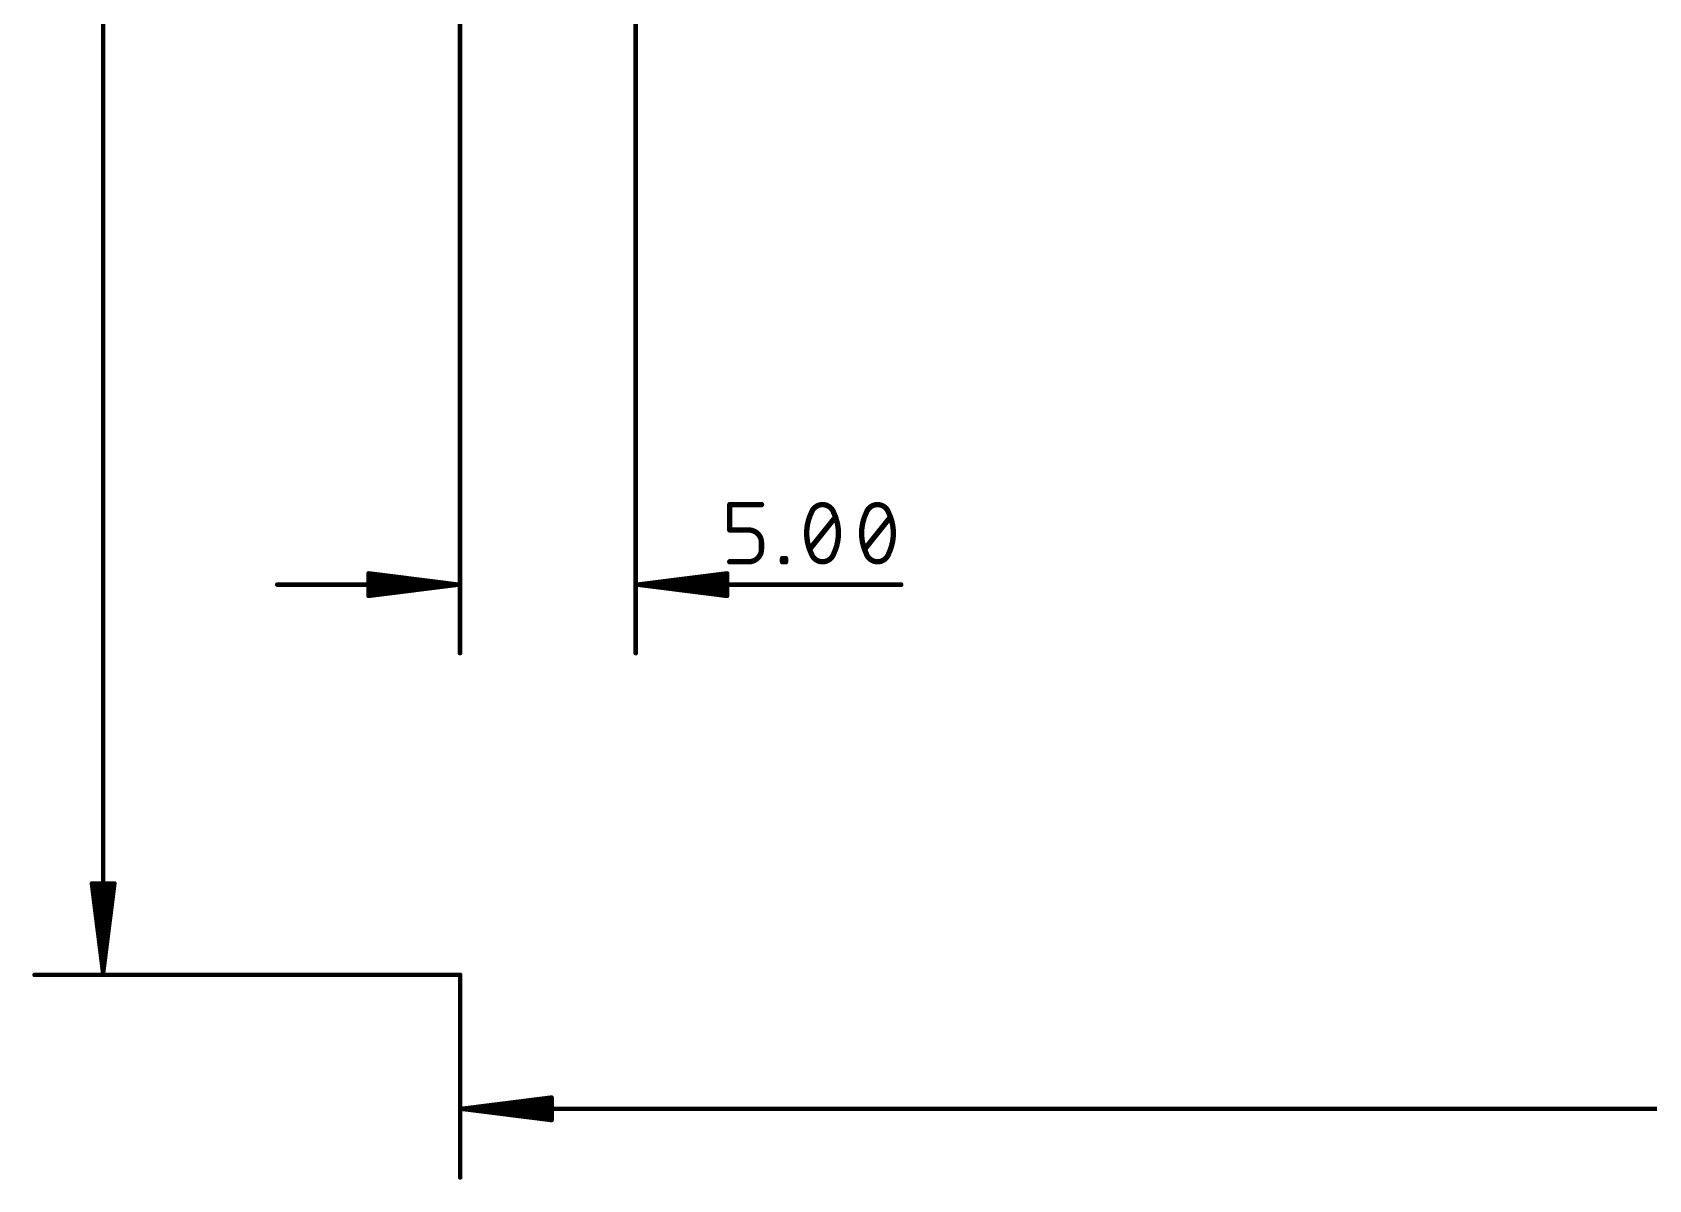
# Model space of a CAD drawing. Extents: x -13 to 157, y -166 to 8.
# Drawn here: x -12.17 to 33.82, y -165.51 to -132.88 of the extents above; entities that cross this region are included whole.
import ezdxf

# ---------------------------------------------------------------- set-up
doc = ezdxf.new("R2010")
doc.units = 0
doc.layers.add('51', color=253, linetype='CONTINUOUS')

msp = doc.modelspace()

# ---------------------------------------------------------------- linework, layer by layer
at = {"layer": '51'}
for points, const_width in [([(-10.16, -0.0648), (-10.16, -159.6248)], 0.13), ([(0, 0.0002), (-0.006, -150.5398)], 0.13), ([(5, 0), (4.994, -150.54)], 0.13), ([(7.6703, -147.0363), (7.6703, -146.3138)], 0.1524), ([(7.6703, -146.3138), (8.5734, -146.3138)], 0.1524), ([(9.949, -147.5782), (10.6714, -146.6751)], 0.1524), ([(11.5121, -147.5782), (12.2346, -146.6751)], 0.1524), ([(8.2121, -147.0363), (7.6703, -147.0363)], 0.1524), ([(8.5734, -147.5782), (8.5734, -147.3975)], 0.1524), ([(7.6703, -147.9394), (8.2121, -147.9394)], 0.1524), ([(9.1709, -147.9394), (9.1709, -147.8491)], 0.1524), ([(9.1709, -147.8491), (9.2612, -147.8491)], 0.1524), ([(9.2612, -147.9394), (9.1709, -147.9394)], 0.1524), ([(9.2612, -147.8491), (9.2612, -147.9394)], 0.1524), ([(-0.0709, -148.5898), (-5.2059, -148.5896)], 0.13), ([(-2.6059, -148.2705), (-2.606, -148.9089)], 0.13), ([(-2.606, -148.9089), (-0.0709, -148.5898)], 0.13), ([(-2.606, -148.8497), (-0.0709, -148.5898)], 0.13), ([(-0.0709, -148.5898), (-2.6059, -148.2705)], 0.13), ([(-0.0709, -148.5898), (-2.6059, -148.3297)], 0.13), ([(-0.0709, -148.5898), (-2.6059, -148.4597)], 0.13), ([(-2.6059, -148.7197), (-0.0709, -148.5898)], 0.13), ([(5.0591, -148.59), (7.5941, -148.2709)], 0.13), ([(5.0591, -148.59), (7.5941, -148.3301)], 0.13), ([(5.0591, -148.59), (7.5941, -148.4601)], 0.13), ([(5.0591, -148.59), (12.5479, -148.5903)], 0.13), ([(7.594, -148.9093), (5.0591, -148.59)], 0.13), ([(7.5941, -148.7201), (5.0591, -148.59)], 0.13), ([(7.594, -148.8501), (5.0591, -148.59)], 0.13), ([(7.5941, -148.2709), (7.594, -148.9093)], 0.13), ([(-10.16, -159.6248), (-10.4792, -157.0898)], 0.13), ([(-10.4792, -157.0898), (-9.8408, -157.0898)], 0.13), ([(-10.16, -159.6248), (-10.42, -157.0898)], 0.13), ([(-10.16, -159.6248), (-10.29, -157.0898)], 0.13), ([(-9.8408, -157.0898), (-10.16, -159.6248)], 0.13), ([(-10.03, -157.0898), (-10.16, -159.6248)], 0.13), ([(-9.9, -157.0898), (-10.16, -159.6248)], 0.13), ([(0, -159.6898), (-12.11, -159.6898)], 0.13), ([(0, -159.6898), (0, -165.4498)], 0.13), ([(0.065, -163.4998), (2.6, -163.1806)], 0.13), ([(0.065, -163.4998), (2.6, -163.2398)], 0.13), ([(2.6, -163.1806), (2.6, -163.819)], 0.13), ([(0.065, -163.4998), (2.6, -163.3698)], 0.13), ([(0.065, -163.4998), (139.635, -163.4998)], 0.13), ([(2.6, -163.819), (0.065, -163.4998)], 0.13), ([(2.6, -163.6298), (0.065, -163.4998)], 0.13), ([(2.6, -163.7598), (0.065, -163.4998)], 0.13)]:
    msp.add_lwpolyline(points, dxfattribs=dict(at, const_width=const_width))
for points, const_width in [([(7.7084, -146.3138, 1), (7.6322, -146.3138)], 0.0762), ([(7.6703, -146.2757, 1), (7.6703, -146.3519)], 0.0762), ([(8.5734, -146.3519, 1), (8.5734, -146.2757)], 0.0762), ([(10.3102, -146.3138, 0.3205), (9.9941, -146.5396)], 0.1524), ([(10.6263, -146.5396, 0.3205), (10.3102, -146.3138)], 0.1524), ([(10.3102, -146.2757, 1), (10.3102, -146.3519)], 0.0762), ([(10.3102, -146.3519, 1), (10.3102, -146.2757)], 0.0762), ([(11.8733, -146.3138, 0.3205), (11.5572, -146.5396)], 0.1524), ([(12.1894, -146.5396, 0.3205), (11.8733, -146.3138)], 0.1524), ([(11.8733, -146.2757, 1), (11.8733, -146.3519)], 0.0762), ([(11.8733, -146.3519, 1), (11.8733, -146.2757)], 0.0762), ([(9.9941, -146.5396, 0.1139), (9.8586, -147.1266)], 0.1524), ([(9.9581, -146.5272, 1), (10.0302, -146.5519)], 0.0762), ([(10.0284, -146.5563, 1), (9.9599, -146.5229)], 0.0762), ([(10.6605, -146.5229, 1), (10.592, -146.5563)], 0.0762), ([(10.7618, -147.1266, 0.1139), (10.6263, -146.5396)], 0.1524), ([(10.5902, -146.5519, 1), (10.6623, -146.5272)], 0.0762), ([(10.7012, -146.6989, 1), (10.6417, -146.6513)], 0.0762), ([(11.5572, -146.5396, 0.1139), (11.4218, -147.1266)], 0.1524), ([(11.5212, -146.5272, 1), (11.5933, -146.5519)], 0.0762), ([(11.5915, -146.5563, 1), (11.523, -146.5229)], 0.0762), ([(12.3249, -147.1266, 0.1139), (12.1894, -146.5396)], 0.1524), ([(12.2237, -146.5229, 1), (12.1552, -146.5563)], 0.0762), ([(12.1534, -146.5519, 1), (12.2254, -146.5272)], 0.0762), ([(12.2643, -146.6989, 1), (12.2048, -146.6513)], 0.0762), ([(7.6703, -146.9982, 1), (7.6703, -147.0744)], 0.0762), ([(7.6322, -147.0363, 1), (7.7084, -147.0363)], 0.0762), ([(8.5734, -147.3975, 0.4142), (8.2121, -147.0363)], 0.1524), ([(8.2121, -146.9982, 1), (8.2121, -147.0744)], 0.0762), ([(8.2121, -147.0744, 1), (8.2121, -146.9982)], 0.0762), ([(9.8586, -147.1266, 0.1139), (9.9941, -147.7136)], 0.1524), ([(9.8967, -147.1266, 1), (9.8205, -147.1266)], 0.0762), ([(9.8205, -147.1266, 1), (9.8967, -147.1266)], 0.0762), ([(10.6263, -147.7136, 0.1139), (10.7618, -147.1266)], 0.1524), ([(10.7999, -147.1266, 1), (10.7237, -147.1266)], 0.0762), ([(10.7237, -147.1266, 1), (10.7999, -147.1266)], 0.0762), ([(11.4218, -147.1266, 0.1139), (11.5572, -147.7136)], 0.1524), ([(11.4599, -147.1266, 1), (11.3837, -147.1266)], 0.0762), ([(11.3837, -147.1266, 1), (11.4599, -147.1266)], 0.0762), ([(12.1894, -147.7136, 0.1139), (12.3249, -147.1266)], 0.1524), ([(12.363, -147.1266, 1), (12.2868, -147.1266)], 0.0762), ([(12.2868, -147.1266, 1), (12.363, -147.1266)], 0.0762), ([(8.2121, -147.9394, 0.4142), (8.5734, -147.5782)], 0.1524), ([(8.6115, -147.3975, 1), (8.5353, -147.3975)], 0.0762), ([(8.5353, -147.3975, 1), (8.6115, -147.3975)], 0.0762), ([(8.6115, -147.5782, 1), (8.5353, -147.5782)], 0.0762), ([(8.5353, -147.5782, 1), (8.6115, -147.5782)], 0.0762), ([(9.9192, -147.5544, 1), (9.9787, -147.602)], 0.0762), ([(11.4823, -147.5544, 1), (11.5418, -147.602)], 0.0762), ([(7.6703, -147.9013, 1), (7.6703, -147.9775)], 0.0762), ([(8.2121, -147.9013, 1), (8.2121, -147.9775)], 0.0762), ([(8.2121, -147.9775, 1), (8.2121, -147.9013)], 0.0762), ([(9.209, -147.8491, 1), (9.1328, -147.8491)], 0.0762), ([(9.1709, -147.811, 1), (9.1709, -147.8872)], 0.0762), ([(9.1709, -147.9013, 1), (9.1709, -147.9775)], 0.0762), ([(9.1328, -147.9394, 1), (9.209, -147.9394)], 0.0762), ([(9.2993, -147.8491, 1), (9.2231, -147.8491)], 0.0762), ([(9.2231, -147.9394, 1), (9.2993, -147.9394)], 0.0762), ([(9.2612, -147.8872, 1), (9.2612, -147.811)], 0.0762), ([(9.2612, -147.9775, 1), (9.2612, -147.9013)], 0.0762), ([(9.9941, -147.7136, 0.3205), (10.3102, -147.9394)], 0.1524), ([(10.0302, -147.7013, 1), (9.9581, -147.726)], 0.0762), ([(9.9599, -147.7303, 1), (10.0284, -147.6969)], 0.0762), ([(10.3102, -147.9394, 0.3205), (10.6263, -147.7136)], 0.1524), ([(10.3102, -147.9013, 1), (10.3102, -147.9775)], 0.0762), ([(10.3102, -147.9775, 1), (10.3102, -147.9013)], 0.0762), ([(10.592, -147.6969, 1), (10.6605, -147.7303)], 0.0762), ([(10.6623, -147.726, 1), (10.5903, -147.7013)], 0.0762), ([(11.5572, -147.7136, 0.3205), (11.8733, -147.9394)], 0.1524), ([(11.5933, -147.7013, 1), (11.5212, -147.726)], 0.0762), ([(11.523, -147.7303, 1), (11.5915, -147.6969)], 0.0762), ([(11.8733, -147.9394, 0.3205), (12.1894, -147.7136)], 0.1524), ([(11.8733, -147.9013, 1), (11.8733, -147.9775)], 0.0762), ([(11.8733, -147.9775, 1), (11.8733, -147.9013)], 0.0762), ([(12.1552, -147.6969, 1), (12.2237, -147.7303)], 0.0762), ([(12.2255, -147.726, 1), (12.1534, -147.7013)], 0.0762), ([(-5.2059, -148.5571, 1), (-5.2059, -148.6221)], 0.065), ([(-2.6019, -148.2382, 1), (-2.61, -148.3027)], 0.065), ([(-2.6043, -148.4272, 1), (-2.6076, -148.4922)], 0.065), ([(-2.5734, -148.2705, 1), (-2.6384, -148.2705)], 0.065), ([(-2.6026, -148.2974, 1), (-2.6093, -148.362)], 0.065), ([(-0.0669, -148.622, 1), (-0.075, -148.5576)], 0.065), ([(-0.075, -148.622, 1), (-0.0669, -148.5576)], 0.065), ([(-0.0676, -148.6221, 1), (-0.0743, -148.5575)], 0.065), ([(-0.0743, -148.6221, 1), (-0.0676, -148.5575)], 0.065), ([(-0.0726, -148.6223, 1), (-0.0693, -148.5573)], 0.065), ([(-0.0693, -148.6223, 1), (-0.0726, -148.5573)], 0.065), ([(-0.0709, -148.6223, 1), (-0.0709, -148.5573)], 0.065), ([(5.0631, -148.5578, 1), (5.055, -148.6223)], 0.065), ([(5.0574, -148.5575, 1), (5.0607, -148.6225)], 0.065), ([(5.0607, -148.5575, 1), (5.0574, -148.6225)], 0.065), ([(5.055, -148.5578, 1), (5.0631, -148.6223)], 0.065), ([(5.0591, -148.5575, 1), (5.0591, -148.6225)], 0.065), ([(5.0624, -148.5577, 1), (5.0557, -148.6223)], 0.065), ([(5.0557, -148.5577, 1), (5.0624, -148.6223)], 0.065), ([(7.6266, -148.2709, 1), (7.5616, -148.2709)], 0.065), ([(7.5981, -148.3031, 1), (7.59, -148.2386)], 0.065), ([(7.5974, -148.3624, 1), (7.5908, -148.2978)], 0.065), ([(7.5957, -148.4926, 1), (7.5924, -148.4276)], 0.065), ([(12.5479, -148.6228, 1), (12.5479, -148.5578)], 0.065), ([(-2.6076, -148.6872, 1), (-2.6043, -148.7522)], 0.065), ([(-2.61, -148.8767, 1), (-2.6019, -148.9412)], 0.065), ([(-2.6385, -148.9089, 1), (-2.5735, -148.9089)], 0.065), ([(-2.6093, -148.8174, 1), (-2.6026, -148.882)], 0.065), ([(7.5615, -148.9093, 1), (7.6265, -148.9093)], 0.065), ([(7.59, -148.9416, 1), (7.5981, -148.8771)], 0.065), ([(7.5907, -148.8824, 1), (7.5974, -148.8178)], 0.065), ([(7.5924, -148.7526, 1), (7.5957, -148.6876)], 0.065), ([(-0.0385, -150.5398, 1), (0.0265, -150.5398)], 0.065), ([(4.9615, -150.54, 1), (5.0265, -150.54)], 0.065), ([(-10.447, -157.0857, 1), (-10.5115, -157.0939)], 0.065), ([(-10.4792, -157.0573, 1), (-10.4792, -157.1223)], 0.065), ([(-10.3877, -157.0865, 1), (-10.4523, -157.0931)], 0.065), ([(-10.2575, -157.0881, 1), (-10.3225, -157.0915)], 0.065), ([(-9.9975, -157.0915, 1), (-10.0625, -157.0881)], 0.065), ([(-9.8677, -157.0931, 1), (-9.9323, -157.0865)], 0.065), ([(-9.8085, -157.0939, 1), (-9.873, -157.0857)], 0.065), ([(-9.8408, -157.1223, 1), (-9.8408, -157.0573)], 0.065), ([(-10.1922, -159.6207, 1), (-10.1278, -159.6289)], 0.065), ([(-10.1923, -159.6215, 1), (-10.1277, -159.6281)], 0.065), ([(-10.1925, -159.6265, 1), (-10.1275, -159.6231)], 0.065), ([(-10.1925, -159.6231, 1), (-10.1275, -159.6265)], 0.065), ([(-10.1925, -159.6248, 1), (-10.1275, -159.6248)], 0.065), ([(-10.1923, -159.6281, 1), (-10.1277, -159.6215)], 0.065), ([(-10.1922, -159.6289, 1), (-10.1278, -159.6207)], 0.065), ([(-12.11, -159.6573, 1), (-12.11, -159.7223)], 0.065), ([(0.0325, -159.6898, 1), (-0.0325, -159.6898)], 0.065), ([(0, -159.7223, 1), (0, -159.6573)], 0.065), ([(2.6325, -163.1806, 1), (2.5675, -163.1806)], 0.065), ([(2.6041, -163.2128, 1), (2.5959, -163.1483)], 0.065), ([(2.6033, -163.2721, 1), (2.5967, -163.2075)], 0.065), ([(0.065, -163.4673, 1), (0.065, -163.5323)], 0.065), ([(0.0691, -163.4676, 1), (0.0609, -163.532)], 0.065), ([(0.0633, -163.4673, 1), (0.0667, -163.5323)], 0.065), ([(0.0667, -163.4673, 1), (0.0633, -163.5323)], 0.065), ([(0.0683, -163.4675, 1), (0.0617, -163.5321)], 0.065), ([(0.0617, -163.4675, 1), (0.0683, -163.5321)], 0.065), ([(0.0609, -163.4676, 1), (0.0691, -163.532)], 0.065), ([(2.5967, -163.7921, 1), (2.6033, -163.7275)], 0.065), ([(2.6017, -163.4023, 1), (2.5983, -163.3373)], 0.065), ([(2.5983, -163.6623, 1), (2.6017, -163.5973)], 0.065), ([(2.5675, -163.819, 1), (2.6325, -163.819)], 0.065), ([(2.5959, -163.8513, 1), (2.6041, -163.7868)], 0.065), ([(-0.0325, -165.4498, 1), (0.0325, -165.4498)], 0.065)]:
    msp.add_lwpolyline(points, format="xyb", dxfattribs=dict(at, const_width=const_width))

doc.saveas('drawing.dxf')
